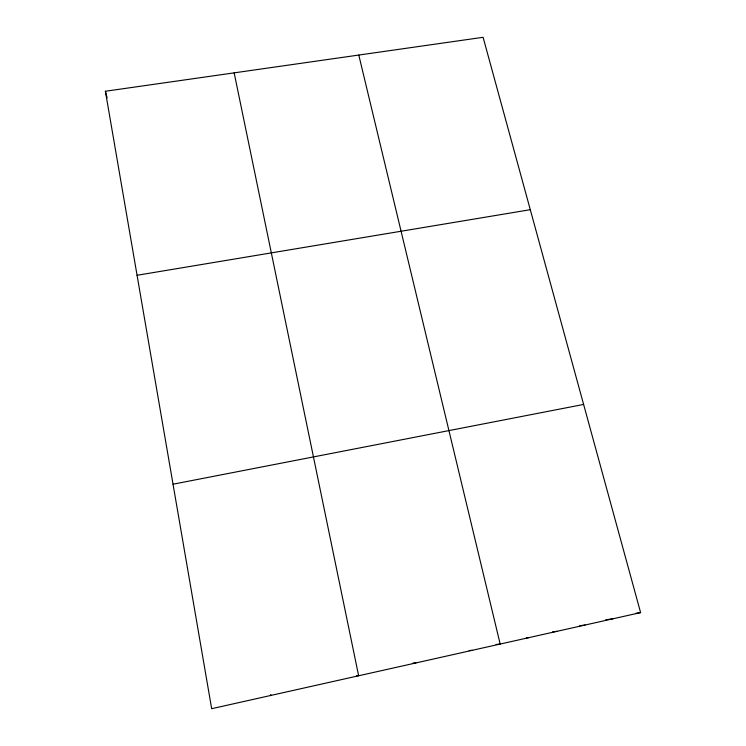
<?xml version="1.0" encoding="UTF-8"?>
<svg xmlns="http://www.w3.org/2000/svg" width="746" height="746" viewBox="0 0 746 746"><rect width="100%" height="100%" fill="white"/><g stroke="black" fill="none" stroke-linecap="round" stroke-linejoin="round"><path stroke-width="1.12" d="M640.609 612.597L211.668 708.7L105.391 91.254L483.091 37.3L640.609 612.597L636.133 613.231M173.025 484.201L583.614 404.435M137.068 275.283L530.294 209.691M605.649 619.786L612.942 618.788M579.717 625.735L585.069 625.036M552.562 631.862L556.982 631.33M526.387 637.923L528.69 637.671M496.043 644.46L500.174 644.059L358.789 55.055M469.075 650.568L472.283 650.307M413.023 663.026L415.895 662.942M356.579 675.606L358.639 675.773L234.16 72.856M270.677 694.526L271.134 695.375M105.391 91.254L107.107 97.829"/></g></svg>
